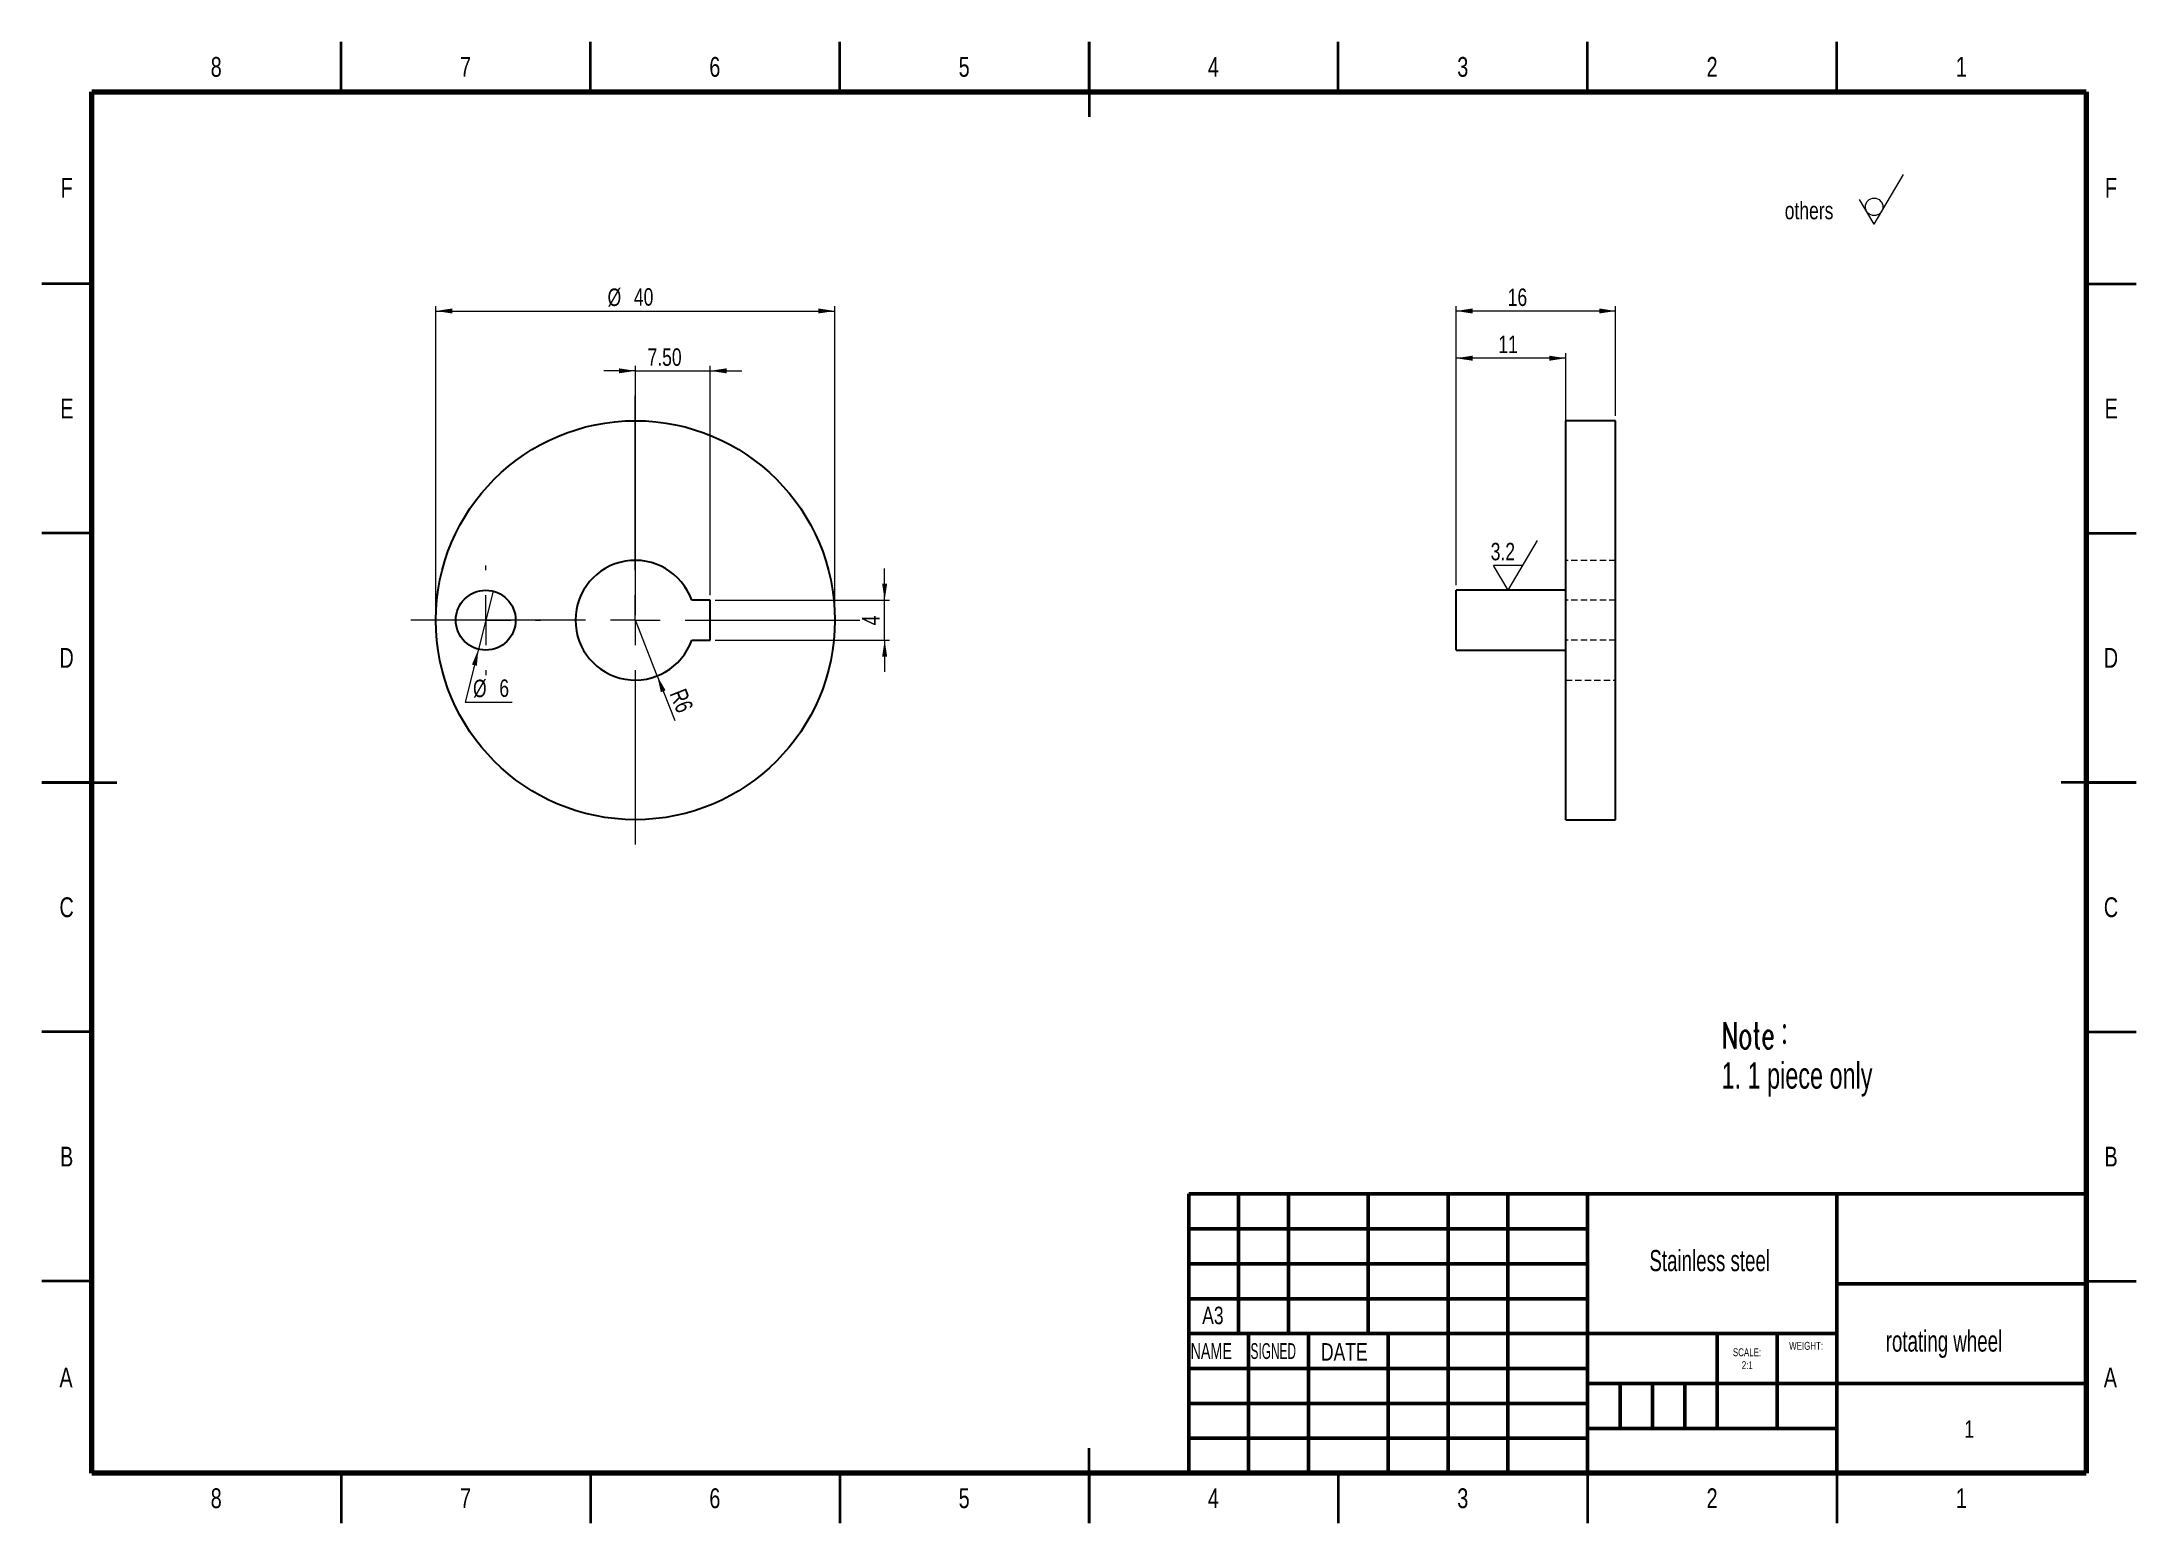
# Model space of a CAD drawing. Header units: millimetres. Extents: x 0 to 420, y 0 to 297.
import ezdxf

# ---------------------------------------------------------------- set-up
doc = ezdxf.new("R2010")
doc.units = ezdxf.units.MM
doc.linetypes.add('HIDDEN', pattern=[1.905, 1.27, -0.635])
doc.styles.add('SLDTEXTSTYLE0', font='TXT', dxfattribs={"width": 0.663, "bigfont": 'bigfont'})
doc.styles.add('SLDTEXTSTYLE1', font='TXT', dxfattribs={"width": 0.663})
doc.styles.add('SLDTEXTSTYLE2', font='TXT', dxfattribs={"width": 0.75})
doc.styles.add('SLDTEXTSTYLE3', font='TXT', dxfattribs={"width": 0.560419})
doc.styles.add('SLDTEXTSTYLE4', font='TXT', dxfattribs={"width": 0.67477})
doc.dimstyles.new('SLDDIMSTYLE0', dxfattribs={"dimtxt": 3.5, "dimasz": 3.302, "dimexe": 0, "dimexo": 0.0625, "dimgap": 0.875, "dimtad": 1, "dimlfac": 0.5, "dimrnd": 1e-09, "dimzin": 12, "dimdsep": 46, "dimtxsty": 'SLDTEXTSTYLE2', "dimsah": 1, "dimcen": 0.09, "dimadec": 0, "dimazin": 3, "dimtfac": 1, "dimtofl": 0, "dimtmove": 0, "dimatfit": 3, "dimfxl": 0, "dimfrac": 2, "dimtolj": 1, "dimtzin": 12, "dimarcsym": 0})
doc.dimstyles.new('SLDDIMSTYLE1', dxfattribs={"dimtxt": 3.5, "dimasz": 3.302, "dimexe": 0, "dimexo": 0.0625, "dimgap": 0.875, "dimtad": 1, "dimlfac": 0.5, "dimrnd": 1e-09, "dimzin": 12, "dimdsep": 46, "dimtxsty": 'SLDTEXTSTYLE2', "dimblk1": 'NONE', "dimsah": 1, "dimcen": 0, "dimadec": 0, "dimazin": 3, "dimtfac": 1, "dimtmove": 0, "dimatfit": 3, "dimldrblk": 'NONE', "dimfxl": 0, "dimfrac": 2, "dimtolj": 1, "dimtzin": 12, "dimarcsym": 0})
doc.dimstyles.new('SLDDIMSTYLE2', dxfattribs={"dimtxt": 3.5, "dimasz": 3.302, "dimexe": 0, "dimexo": 0.0625, "dimgap": 0.875, "dimtad": 1, "dimlfac": 0.5, "dimrnd": 1e-09, "dimzin": 12, "dimdsep": 46, "dimtxsty": 'SLDTEXTSTYLE2', "dimsah": 1, "dimcen": 0, "dimadec": 0, "dimazin": 3, "dimtfac": 1, "dimtofl": 0, "dimtmove": 0, "dimatfit": 3, "dimfxl": 0, "dimfrac": 2, "dimtolj": 1, "dimtzin": 12, "dimarcsym": 0})
doc.dimstyles.new('SLDDIMSTYLE3', dxfattribs={"dimtxt": 3.5, "dimasz": 3.302, "dimexe": 0, "dimexo": 0.0625, "dimgap": 0.875, "dimtad": 1, "dimlfac": 0.5, "dimrnd": 1e-09, "dimzin": 4, "dimdsep": 46, "dimtxsty": 'SLDTEXTSTYLE2', "dimsah": 1, "dimcen": 0.09, "dimadec": 0, "dimazin": 1, "dimtfac": 1, "dimtmove": 0, "dimatfit": 0, "dimfxl": 0, "dimfrac": 2, "dimtolj": 1, "dimtzin": 12, "dimarcsym": 0})
doc.dimstyles.new('SLDDIMSTYLE4', dxfattribs={"dimtxt": 3.5, "dimasz": 3.302, "dimexe": 0, "dimexo": 0.0625, "dimgap": 0.875, "dimtad": 1, "dimlfac": 0.5, "dimrnd": 1e-09, "dimzin": 12, "dimdsep": 46, "dimtxsty": 'SLDTEXTSTYLE2', "dimsah": 1, "dimcen": 0.09, "dimadec": 0, "dimazin": 3, "dimtfac": 1, "dimtmove": 0, "dimatfit": 0, "dimfxl": 0, "dimfrac": 2, "dimtolj": 1, "dimtzin": 12, "dimarcsym": 0})

# ---------------------------------------------------------------- blocks, each defined once
blk = doc.blocks.new('SW_NOTE_0')
at = {"color": 0, "linetype": 'Continuous', "lineweight": 0, "char_height": 5.2917, "attachment_point": 1}
for s, insert, style in [('Note\\M+18146', (0, 6.82), 'SLDTEXTSTYLE0'), ('1. 1 piece only', (0, -1.23), 'SLDTEXTSTYLE1')]:
    blk.add_mtext(s, dxfattribs=dict(at, insert=insert, style=style))
blk = doc.blocks.new('SW_NOTE_1')
at = {"color": 0, "linetype": 'Continuous', "lineweight": 0, "char_height": 1.587, "attachment_point": 2, "style": 'SLDTEXTSTYLE2'}
for s, insert in [('SCALE:', (3.4, 2.05)), ('2:1', (3.46, -0.54))]:
    blk.add_mtext(s, dxfattribs=dict(at, insert=insert))
blk = doc.blocks.new('SW_SFSYMBOL_0')
at = {"color": 0, "linetype": 'Continuous', "lineweight": 0}
for q in [(23.83, 10), (14.98, 5)]:
    blk.add_line((17.93, 0), q, dxfattribs=at)
blk.add_circle((17.93, 3.5), 1.75, dxfattribs=at)
at = {"color": 0, "linetype": 'Continuous', "lineweight": 0, "insert": (0, 4.51), "char_height": 3.5, "attachment_point": 1, "style": 'SLDTEXTSTYLE2'}
blk.add_mtext('others', dxfattribs=at)
blk = doc.blocks.new('_D')
at = {"color": 7, "linetype": 'Continuous', "lineweight": 18}
for p, q in [((79.02, 182.04), (79.02, 244.04)), ((159.02, 182.04), (159.02, 244.04)), ((79.02, 243.04), (159.02, 243.04))]:
    blk.add_line(p, q, dxfattribs=at)
for points in [[(79.02, 243.04), (82.32, 242.54), (82.32, 243.55)], [(159.02, 243.04), (155.71, 243.55), (155.71, 242.54)]]:
    blk.add_solid(points, dxfattribs=at)
at = {"color": 7, "linetype": 'Continuous', "lineweight": 18, "char_height": 3.5, "attachment_point": 1, "style": 'SLDTEXTSTYLE2'}
for s, insert in [('%%c', (113.45, 247.55)), ('40', (118.73, 247.61))]:
    blk.add_mtext(s, dxfattribs=dict(at, insert=insert))
blk = doc.blocks.new('_D_1')
at = {"color": 7, "linetype": 'Continuous', "lineweight": 18}
for p, q in [((90.48, 186.86), (87.55, 175.23)), ((87.55, 175.23), (84.87, 164.61)), ((84.87, 164.61), (94.32, 164.61))]:
    blk.add_line(p, q, dxfattribs=at)
blk.add_solid([(87.55, 175.23), (86.25, 172.15), (87.23, 171.9)], dxfattribs=at)
at = {"color": 7, "linetype": 'Continuous', "lineweight": 18, "char_height": 3.5, "attachment_point": 1, "style": 'SLDTEXTSTYLE2'}
for s, insert in [('%%c', (86.46, 169.12)), ('6', (91.74, 169.17))]:
    blk.add_mtext(s, dxfattribs=dict(at, insert=insert))
blk = doc.blocks.new('_NONE')
blk = doc.blocks.new('_D_2')
at = {"color": 7, "linetype": 'Continuous', "lineweight": 18}
for q in [(119.02, 181.04), (126.91, 160.95)]:
    blk.add_line((123.4, 169.87), q, dxfattribs=at)
blk.add_solid([(123.4, 169.87), (124.14, 166.61), (125.08, 166.99)], dxfattribs=at)
at = {"color": 7, "linetype": 'Continuous', "lineweight": 18, "insert": (129.1, 167.63), "char_height": 3.5, "attachment_point": 1, "rotation": 291.4452, "style": 'SLDTEXTSTYLE2'}
blk.add_mtext('R6', dxfattribs=at)
blk = doc.blocks.new('_D_3')
at = {"color": 7, "linetype": 'Continuous', "lineweight": 18}
for p, q in [((119.02, 231.04), (112.67, 231.04)), ((119.02, 182.04), (119.02, 232.04)), ((119.02, 231.04), (134.02, 231.04)), ((134.02, 186.04), (134.02, 232.04)), ((134.02, 231.04), (140.37, 231.04))]:
    blk.add_line(p, q, dxfattribs=at)
for points in [[(119.02, 231.04), (115.71, 231.55), (115.71, 230.54)], [(134.02, 231.04), (137.32, 230.54), (137.32, 231.55)]]:
    blk.add_solid(points, dxfattribs=at)
at = {"color": 7, "linetype": 'Continuous', "lineweight": 18, "insert": (121.47, 235.55), "char_height": 3.5, "attachment_point": 1, "style": 'SLDTEXTSTYLE2'}
blk.add_mtext('7.50', dxfattribs=at)
blk = doc.blocks.new('_D_4')
at = {"color": 7, "linetype": 'Continuous', "lineweight": 18}
for p, q in [((169.02, 185.04), (169.02, 191.39)), ((135.02, 185.04), (170.02, 185.04)), ((169.02, 177.04), (169.02, 185.04)), ((135.02, 177.04), (170.02, 177.04)), ((169.02, 177.04), (169.02, 170.69))]:
    blk.add_line(p, q, dxfattribs=at)
for points in [[(169.02, 185.04), (169.52, 188.35), (168.51, 188.35)], [(169.02, 177.04), (168.51, 173.74), (169.52, 173.74)]]:
    blk.add_solid(points, dxfattribs=at)
at = {"color": 7, "linetype": 'Continuous', "lineweight": 18, "insert": (164.5, 180.03), "char_height": 3.5, "attachment_point": 1, "rotation": 90, "style": 'SLDTEXTSTYLE2'}
blk.add_mtext('4', dxfattribs=at)
blk = doc.blocks.new('SW_CENTERMARKSYMBOL_0')
at = {"color": 0, "linetype": 'Continuous', "lineweight": 0}
for p, q in [((0, 10), (0, 45)), ((0, 0), (0, 5)), ((-10, 0), (-45, 0)), ((0, 0), (-5, 0)), ((0, 0), (0, -5)), ((0, 0), (5, 0)), ((10, 0), (45, 0)), ((0, -10), (0, -45))]:
    blk.add_line(p, q, dxfattribs=at)
blk = doc.blocks.new('SW_CENTERMARKSYMBOL_1')
at = {"color": 0, "linetype": 'Continuous', "lineweight": 0}
for p, q in [((0, 10), (0, 11)), ((0, 0), (0, 5)), ((-10, 0), (-11, 0)), ((0, 0), (-5, 0)), ((0, 0), (0, -5)), ((0, 0), (5, 0)), ((10, 0), (11, 0)), ((0, -10), (0, -11))]:
    blk.add_line(p, q, dxfattribs=at)
blk = doc.blocks.new('_D_5')
at = {"color": 7, "linetype": 'Continuous', "lineweight": 18}
for p, q in [((283.62, 188.04), (283.62, 244.04)), ((315.62, 222.04), (315.62, 244.04)), ((315.62, 243.04), (283.62, 243.04))]:
    blk.add_line(p, q, dxfattribs=at)
for points in [[(283.62, 243.04), (286.92, 242.54), (286.92, 243.55)], [(315.62, 243.04), (312.32, 243.55), (312.32, 242.54)]]:
    blk.add_solid(points, dxfattribs=at)
at = {"color": 7, "linetype": 'Continuous', "lineweight": 18, "insert": (293.97, 247.55), "char_height": 3.5, "attachment_point": 1, "style": 'SLDTEXTSTYLE2'}
blk.add_mtext('16', dxfattribs=at)
blk = doc.blocks.new('_D_6')
at = {"color": 7, "linetype": 'Continuous', "lineweight": 18}
for p, q in [((283.62, 188.04), (283.62, 234.57)), ((305.62, 233.57), (283.62, 233.57)), ((305.62, 188.04), (305.62, 234.57))]:
    blk.add_line(p, q, dxfattribs=at)
for points in [[(283.62, 233.57), (286.92, 233.07), (286.92, 234.08)], [(305.62, 233.57), (302.32, 234.08), (302.32, 233.07)]]:
    blk.add_solid(points, dxfattribs=at)
at = {"color": 7, "linetype": 'Continuous', "lineweight": 18, "insert": (292.1, 238.09), "char_height": 3.5, "attachment_point": 1, "style": 'SLDTEXTSTYLE2'}
blk.add_mtext('11', dxfattribs=at)
blk = doc.blocks.new('SW_SFSYMBOL_1')
at = {"color": 0, "linetype": 'Continuous', "lineweight": 0}
for p, q in [((3.51, -5), (9.41, 5)), ((3.51, -5), (0.56, 0)), ((6.46, 0), (0.56, 0))]:
    blk.add_line(p, q, dxfattribs=at)
at = {"color": 0, "linetype": 'Continuous', "lineweight": 0, "insert": (0, 4.51), "char_height": 3.5, "attachment_point": 1, "style": 'SLDTEXTSTYLE2'}
blk.add_mtext('3.2', dxfattribs=at)

msp = doc.modelspace()

# ---------------------------------------------------------------- linework, layer by layer
at = {"color": 7, "linetype": 'Continuous', "lineweight": 35}
for p, q in [((60, 287), (60, 297)), ((110, 287), (110, 297)), ((160, 287), (160, 297)), ((210, 297), (210, 282)), ((210, 287), (210, 297)), ((260, 287), (260, 297)), ((310, 287), (310, 297)), ((360, 287), (360, 297)), ((10, 248.5), (0, 248.5)), ((410, 248.5), (420, 248.5)), ((10, 198.5), (0, 198.5)), ((410, 198.5), (420, 198.5)), ((0, 148.5), (15, 148.5)), ((10, 148.5), (0, 148.5)), ((420, 148.5), (405, 148.5)), ((410, 148.5), (420, 148.5)), ((10, 98.5), (0, 98.5)), ((410, 98.5), (420, 98.5)), ((10, 48.5), (0, 48.5)), ((410, 48.5), (420, 48.5)), ((210, 0), (210, 15)), ((60, 10), (60, 0)), ((110, 10), (110, 0)), ((160, 10), (160, 0)), ((210, 10), (210, 0)), ((260, 10), (260, 0)), ((310, 10), (310, 0)), ((360, 10), (360, 0))]:
    msp.add_line(p, q, dxfattribs=at)
at = {"color": 7, "linetype": 'Continuous', "lineweight": 70}
for p, q in [((10, 10), (10, 287)), ((10, 287), (410, 287)), ((410, 287), (410, 10)), ((410, 10), (10, 10))]:
    msp.add_line(p, q, dxfattribs=at)
at = {"color": 7, "linetype": 'Continuous', "lineweight": 25}
for p, q in [((315.621, 221.043), (305.621, 221.043)), ((305.621, 181.043), (305.621, 221.043)), ((315.621, 181.043), (315.621, 221.043)), ((134.016, 185.043), (130.329, 185.043)), ((134.016, 177.043), (134.016, 185.043)), ((305.621, 187.043), (283.621, 187.043)), ((283.621, 181.043), (283.621, 187.043)), ((283.621, 175.043), (283.621, 181.043)), ((305.621, 141.043), (305.621, 181.043)), ((315.621, 141.043), (315.621, 181.043)), ((130.329, 177.043), (134.016, 177.043)), ((283.621, 175.043), (305.621, 175.043)), ((305.621, 141.043), (315.621, 141.043))]:
    msp.add_line(p, q, dxfattribs=at)
at = {"color": 7, "linetype": 'HIDDEN', "lineweight": 18}
for p, q in [((315.621, 193.043), (305.621, 193.043)), ((315.621, 185.043), (305.621, 185.043)), ((315.621, 177.043), (305.621, 177.043)), ((305.621, 169.043), (315.621, 169.043))]:
    msp.add_line(p, q, dxfattribs=at)
at = {"color": 7, "linetype": 'Continuous', "lineweight": 50}
for p, q in [((230, 66), (410, 66)), ((230, 66), (230, 10)), ((240, 66), (240, 38)), ((250, 66), (250, 38)), ((266, 38), (266, 66)), ((282, 66), (282, 10)), ((294, 66), (294, 10)), ((310, 66), (310, 10)), ((360, 66), (360, 38)), ((230, 59), (310, 59)), ((230, 59), (240, 59)), ((230, 52), (310, 52)), ((230, 52), (240, 52)), ((360, 48), (410, 48)), ((230, 45), (310, 45)), ((230, 45), (240, 45)), ((240, 45), (240, 38)), ((250, 38), (250, 45)), ((230, 38), (240, 38)), ((230, 38), (242, 38)), ((240, 38), (250, 38)), ((242, 38), (242, 31)), ((242, 38), (254, 38)), ((242, 38), (242, 31)), ((250, 38), (266, 38)), ((254, 38), (254, 31)), ((254, 38), (270, 38)), ((282, 38), (266, 38)), ((270, 38), (270, 31)), ((294, 38), (282, 38)), ((310, 38), (294, 38)), ((360, 38), (310, 38)), ((336, 38), (336, 28)), ((348, 38), (348, 19)), ((360, 28), (360, 38)), ((230, 31), (242, 31)), ((242, 31), (230, 31)), ((242, 31), (242, 24)), ((242, 31), (254, 31)), ((254, 31), (242, 31)), ((242, 31), (242, 24)), ((254, 31), (254, 24)), ((270, 31), (254, 31)), ((270, 31), (270, 24)), ((282, 31), (270, 31)), ((294, 31), (282, 31)), ((310, 31), (294, 31)), ((410, 28), (310, 28)), ((316.5, 28), (316.5, 19)), ((323, 28), (323, 19)), ((329.5, 28), (329.5, 19)), ((336, 28), (336, 19)), ((360, 28), (360, 19)), ((242, 24), (230, 24)), ((230, 24), (242, 24)), ((242, 24), (242, 17)), ((254, 24), (242, 24)), ((242, 24), (254, 24)), ((242, 24), (242, 17)), ((254, 24), (254, 17)), ((270, 24), (254, 24)), ((270, 24), (270, 17)), ((282, 24), (270, 24)), ((294, 24), (282, 24)), ((310, 24), (294, 24)), ((230, 17), (242, 17)), ((242, 17), (230, 17)), ((242, 17), (242, 10)), ((242, 17), (254, 17)), ((242, 17), (254, 17)), ((242, 17), (242, 10)), ((254, 17), (254, 10)), ((270, 17), (254, 17)), ((270, 17), (270, 10)), ((282, 17), (270, 17)), ((294, 17), (282, 17)), ((310, 17), (294, 17)), ((316.5, 19), (310, 19)), ((323, 19), (316.5, 19)), ((329.5, 19), (323, 19)), ((336, 19), (329.5, 19)), ((348, 19), (336, 19)), ((360, 19), (336, 19)), ((360, 10), (360, 19))]:
    msp.add_line(p, q, dxfattribs=at)
at = {"color": 7, "linetype": 'Continuous', "lineweight": 25}
for centre, radius in [((119.016, 181.043), 40), ((89.016, 181.043), 6)]:
    msp.add_circle(centre, radius, dxfattribs=at)
msp.add_arc((119.016, 181.043), 12, 19.47122, 340.52878, dxfattribs=at)

# ---------------------------------------------------------------- block references
at = {"color": 7, "linetype": 'Continuous', "lineweight": 0}
for name, p in [('SW_SFSYMBOL_0', (349.53, 260.422)), ('SW_CENTERMARKSYMBOL_0', (119.016, 181.043)), ('SW_SFSYMBOL_1', (290.563, 192.043)), ('SW_CENTERMARKSYMBOL_1', (89.016, 181.043)), ('SW_NOTE_0', (336.868, 93.637)), ('SW_NOTE_1', (338.564, 33))]:
    msp.add_blockref(name, p, dxfattribs=at)

# ---------------------------------------------------------------- texts
for s, insert, char_height, attachment_point, style in [('8', (34.96, 293.974), 3.969, 2, 'SLDTEXTSTYLE2'), ('6', (134.96, 293.974), 3.969, 2, 'SLDTEXTSTYLE2'), ('3', (284.96, 293.974), 3.969, 2, 'SLDTEXTSTYLE2'), ('2', (334.96, 293.974), 3.969, 2, 'SLDTEXTSTYLE2'), ('7', (84.96, 293.974), 3.969, 2, 'SLDTEXTSTYLE2'), ('5', (184.96, 293.974), 3.969, 2, 'SLDTEXTSTYLE2'), ('4', (234.96, 293.974), 3.969, 2, 'SLDTEXTSTYLE2'), ('1', (384.96, 293.974), 3.969, 2, 'SLDTEXTSTYLE2'), ('F', (4.958, 269.724), 3.969, 2, 'SLDTEXTSTYLE2'), ('F', (414.958, 269.724), 3.969, 2, 'SLDTEXTSTYLE2'), ('E', (5.008, 225.474), 3.969, 2, 'SLDTEXTSTYLE2'), ('E', (415.008, 225.474), 3.969, 2, 'SLDTEXTSTYLE2'), ('D', (4.953, 175.474), 3.969, 2, 'SLDTEXTSTYLE2'), ('D', (414.953, 175.474), 3.969, 2, 'SLDTEXTSTYLE2'), ('C', (4.959, 125.474), 3.969, 2, 'SLDTEXTSTYLE2'), ('C', (414.959, 125.474), 3.969, 2, 'SLDTEXTSTYLE2'), ('B', (4.971, 75.474), 3.969, 2, 'SLDTEXTSTYLE2'), ('B', (414.971, 75.474), 3.969, 2, 'SLDTEXTSTYLE2'), ('Stainless steel', (334.484, 54.754), 4.23333, 2, 'SLDTEXTSTYLE1'), ('A3', (234.846, 43.391), 3.5, 2, 'SLDTEXTSTYLE2'), ('rotating wheel', (369.782, 38.616), 4.23333, 1, 'SLDTEXTSTYLE1'), ('NAME', (230.374, 36.086), 3.175, 1, 'SLDTEXTSTYLE4'), ('SIGNED', (242.391, 36.086), 3.175, 1, 'SLDTEXTSTYLE3'), ('DATE', (256.52, 36.084), 3.5, 1, 'SLDTEXTSTYLE2'), ('WEIGHT:', (353.821, 36.34), 1.5875, 2, 'SLDTEXTSTYLE2'), ('A', (4.84, 31.168), 3.969, 2, 'SLDTEXTSTYLE2'), ('A', (414.84, 31.168), 3.969, 2, 'SLDTEXTSTYLE2'), ('1', (385.55, 20.612), 3.5, 1, 'SLDTEXTSTYLE2'), ('8', (34.96, 6.974), 3.969, 2, 'SLDTEXTSTYLE2'), ('7', (84.96, 6.974), 3.969, 2, 'SLDTEXTSTYLE2'), ('6', (134.96, 6.974), 3.969, 2, 'SLDTEXTSTYLE2'), ('5', (184.96, 6.974), 3.969, 2, 'SLDTEXTSTYLE2'), ('4', (234.96, 6.974), 3.969, 2, 'SLDTEXTSTYLE2'), ('3', (284.96, 6.974), 3.969, 2, 'SLDTEXTSTYLE2'), ('2', (334.96, 6.974), 3.969, 2, 'SLDTEXTSTYLE2'), ('1', (384.96, 6.974), 3.969, 2, 'SLDTEXTSTYLE2')]:
    msp.add_mtext(s, dxfattribs=dict(at, insert=insert, char_height=char_height, attachment_point=attachment_point, style=style))

# ---------------------------------------------------------------- dimensions: what is measured, and where the dimension line sits
at = {"color": 7, "linetype": 'Continuous', "lineweight": 18}
dim = msp.add_linear_dim(base=(159.016, 243.043), p1=(79.016, 181.043), p2=(159.016, 181.043), text='%%c<>', dimstyle='SLDDIMSTYLE0', dxfattribs=at)
dim.commit()
dim.dimension.update_dxf_attribs({"geometry": '_D', "text_midpoint": (118.675, 243.043), "dimtype": 160})
for base, p1, p2, dimstyle, picture, middle in [((283.621, 243.043), (315.621, 221.043), (283.621, 187.043), 'SLDDIMSTYLE0', '_D_5', (296.557, 243.043)), ((134.016, 231.043), (119.016, 181.043), (134.016, 185.043), 'SLDDIMSTYLE3', '_D_3', (125.992, 231.043)), ((283.621, 233.575), (305.621, 187.043), (283.621, 187.043), 'SLDDIMSTYLE0', '_D_6', (294.686, 233.575))]:
    dim = msp.add_linear_dim(base=base, p1=p1, p2=p2, dimstyle=dimstyle, dxfattribs=at)
    dim.commit()
    dim.dimension.update_dxf_attribs({"geometry": picture, "text_midpoint": middle, "dimtype": 160})
dim = msp.add_linear_dim(base=(169.016, 185.043), p1=(134.016, 177.043), p2=(134.016, 185.043), angle=90, dimstyle='SLDDIMSTYLE4', dxfattribs=at)
dim.commit()
dim.dimension.update_dxf_attribs({"geometry": '_D_4', "text_midpoint": (169.016, 181.327), "dimtype": 160})
dim = msp.add_diameter_dim_2p(p1=(90.483, 186.861), p2=(87.549, 175.225), dimstyle='SLDDIMSTYLE1', dxfattribs=at)
dim.commit()
dim.dimension.update_dxf_attribs({"geometry": '_D_1', "text_midpoint": (90.392, 167.412), "dimtype": 163})
dim = msp.add_radius_dim(center=(119.016, 181.043), mpoint=(123.403, 169.874), dimstyle='SLDDIMSTYLE2', dxfattribs=at)
dim.commit()
dim.dimension.update_dxf_attribs({"geometry": '_D_2', "text_midpoint": (125.992, 163.282), "dimtype": 164})

doc.saveas('drawing.dxf')
